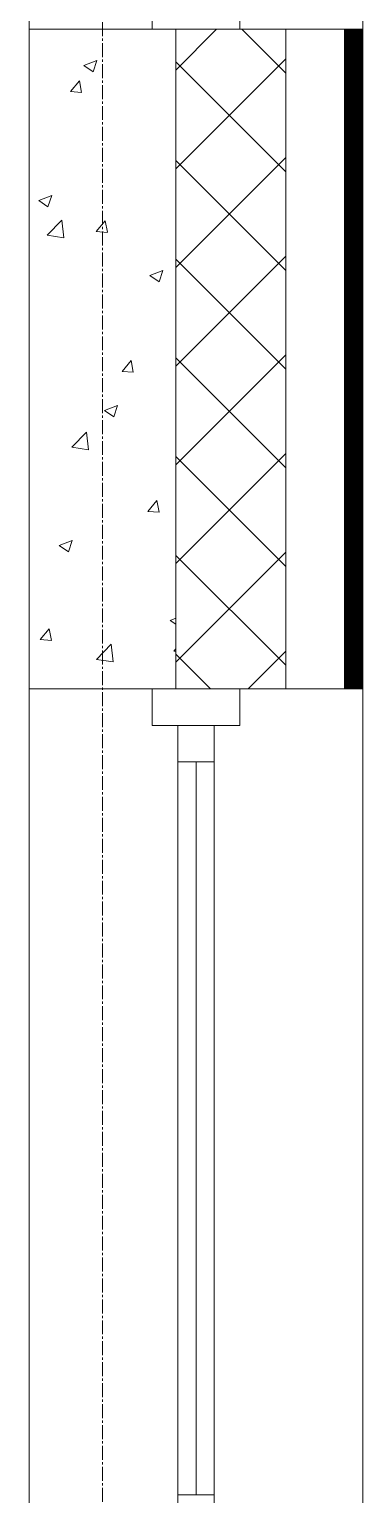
# Model space of a CAD drawing. Header units: millimetres. Extents: x -24360 to 609566, y -391049 to 148426.
# Drawn here: x 214029 to 214484, y 24954 to 26954 of the extents above; entities that cross this region are included whole.
import ezdxf

# ---------------------------------------------------------------- set-up
doc = ezdxf.new("R2010")
doc.units = ezdxf.units.MM
doc.linetypes.add('CENTER2', pattern=[28.575, 19.05, -3.175, 3.175, -3.175])
for name, color, linetype, lineweight in [('A-Wall_Материал_Газоблок_Контур', 250, 'Continuous', 0), ('АР_Окна', 4, 'Continuous', 5), ('АР_Стены ПЕНОблок', 52, 'Continuous', 20), ('АР_Тонкая', 254, 'Continuous', 5), ('АР_Утеплитель', 31, 'Continuous', 0), ('АР_Штриховка', 8, 'Continuous', 0)]:
    doc.layers.add(name, color=color, linetype=linetype, lineweight=lineweight)
doc.layers.add('АР_Оси_РД_100', color=7, linetype='Continuous', lineweight=0, true_color=0x525252)

msp = doc.modelspace()

# ---------------------------------------------------------------- linework, layer by layer
at = {"layer": 'A-Wall_Материал_Газоблок_Контур', "color": 18, "linetype": 'Continuous', "lineweight": 0, "true_color": 0x000000}
for p, q in [((214029.4, 28154.189), (214029.4, 26954.189)), ((214484.4, 26954.189), (214484.4, 28154.189)), ((214029.4, 26054.189), (214029.4, 24854.189)), ((214484.4, 24854.189), (214484.4, 26054.189))]:
    msp.add_line(p, q, dxfattribs=at)
at = {"layer": 'АР_Окна', "color": 18, "linetype": 'Continuous', "lineweight": 5, "true_color": 0x000000}
for p, q in [((214484.4, 28154.189), (214484.4, 26954.189)), ((214029.4, 26054.189), (214029.4, 24854.189)), ((214484.4, 26054.189), (214484.4, 24854.189)), ((214231.9, 25954.189), (214281.9, 25954.189)), ((214256.9, 25954.189), (214256.9, 24954.189)), ((214231.9, 24954.189), (214281.9, 24954.189))]:
    msp.add_line(p, q, dxfattribs=at)
for points in [[(214316.9, 27004.189), (214316.9, 26954.189), (214196.9, 26954.189), (214196.9, 27004.189)], [(214316.9, 26004.189), (214316.9, 26054.189), (214196.9, 26054.189), (214196.9, 26004.189)], [(214231.9, 26004.189), (214281.9, 26004.189), (214281.9, 24904.189), (214231.9, 24904.189)]]:
    msp.add_lwpolyline(points, close=True, dxfattribs=at)
at = {"layer": 'АР_Оси_РД_100', "linetype": 'CENTER2'}
msp.add_line((214129.4, -4259.177), (214129.4, 29954.189), dxfattribs=at)
at = {"layer": 'АР_Стены ПЕНОблок', "color": 18, "linetype": 'Continuous', "lineweight": 20, "true_color": 0x000000}
for p, q in [((214229.4, 26954.189), (214029.4, 26954.189)), ((214029.4, 26954.189), (214029.4, 26054.189)), ((214229.4, 26054.189), (214229.4, 26954.189)), ((214029.4, 26054.189), (214229.4, 26054.189))]:
    msp.add_line(p, q, dxfattribs=at)
at = {"layer": 'АР_Тонкая', "color": 18, "linetype": 'Continuous', "lineweight": 5, "true_color": 0x000000}
for p, q in [((214459.4, 26954.189), (214379.4, 26954.189)), ((214379.4, 26954.189), (214379.4, 26054.189)), ((214459.4, 26054.189), (214459.4, 26954.189)), ((214484.4, 26954.189), (214459.4, 26954.189)), ((214459.4, 26954.189), (214459.4, 26054.189)), ((214484.4, 26054.189), (214484.4, 26954.189)), ((214379.4, 26054.189), (214459.4, 26054.189)), ((214459.4, 26054.189), (214484.4, 26054.189))]:
    msp.add_line(p, q, dxfattribs=at)
at = {"layer": 'АР_Утеплитель', "color": 18, "linetype": 'Continuous', "lineweight": 0, "true_color": 0x000000}
for p, q in [((214379.4, 26954.189), (214229.4, 26954.189)), ((214229.4, 26954.189), (214229.4, 26054.189)), ((214379.4, 26054.189), (214379.4, 26954.189)), ((214229.4, 26054.189), (214379.4, 26054.189))]:
    msp.add_line(p, q, dxfattribs=at)
at = {"layer": 'АР_Штриховка', "color": 18, "linetype": 'Continuous', "lineweight": 0, "true_color": 0x000000}
for p, q in [((214229.4, 26898.58), (214285.008, 26954.189)), ((214379.4, 26894.437), (214319.648, 26954.189)), ((214459.4, 26953.189), (214484.4, 26953.189)), ((214459.4, 26952.189), (214484.4, 26952.189)), ((214459.4, 26951.189), (214484.4, 26951.189)), ((214459.4, 26950.189), (214484.4, 26950.189)), ((214459.4, 26949.189), (214484.4, 26949.189)), ((214459.4, 26948.189), (214484.4, 26948.189)), ((214459.4, 26947.189), (214484.4, 26947.189)), ((214459.4, 26946.189), (214484.4, 26946.189)), ((214459.4, 26945.189), (214484.4, 26945.189)), ((214459.4, 26944.189), (214484.4, 26944.189)), ((214459.4, 26943.189), (214484.4, 26943.189)), ((214459.4, 26942.189), (214484.4, 26942.189)), ((214459.4, 26941.189), (214484.4, 26941.189)), ((214459.4, 26940.189), (214484.4, 26940.189)), ((214459.4, 26939.189), (214484.4, 26939.189)), ((214459.4, 26938.189), (214484.4, 26938.189)), ((214459.4, 26937.189), (214484.4, 26937.189)), ((214459.4, 26936.189), (214484.4, 26936.189)), ((214459.4, 26935.189), (214484.4, 26935.189)), ((214459.4, 26934.189), (214484.4, 26934.189)), ((214459.4, 26933.189), (214484.4, 26933.189)), ((214459.4, 26932.189), (214484.4, 26932.189)), ((214459.4, 26931.189), (214484.4, 26931.189)), ((214459.4, 26930.189), (214484.4, 26930.189)), ((214459.4, 26929.189), (214484.4, 26929.189)), ((214459.4, 26928.189), (214484.4, 26928.189)), ((214459.4, 26927.189), (214484.4, 26927.189)), ((214459.4, 26926.189), (214484.4, 26926.189)), ((214459.4, 26925.189), (214484.4, 26925.189)), ((214459.4, 26924.189), (214484.4, 26924.189)), ((214459.4, 26923.189), (214484.4, 26923.189)), ((214459.4, 26922.189), (214484.4, 26922.189)), ((214459.4, 26921.189), (214484.4, 26921.189)), ((214459.4, 26920.189), (214484.4, 26920.189)), ((214103.978, 26904.572), (214116.612, 26896.05)), ((214103.994, 26904.607), (214121.778, 26911.434)), ((214116.615, 26896.049), (214121.766, 26911.398)), ((214229.4, 26763.877), (214379.4, 26913.877)), ((214379.4, 26759.733), (214229.4, 26909.733)), ((214459.4, 26919.189), (214484.4, 26919.189)), ((214459.4, 26918.189), (214484.4, 26918.189)), ((214459.4, 26917.189), (214484.4, 26917.189)), ((214459.4, 26916.189), (214484.4, 26916.189)), ((214459.4, 26915.189), (214484.4, 26915.189)), ((214459.4, 26914.189), (214484.4, 26914.189)), ((214459.4, 26913.189), (214484.4, 26913.189)), ((214459.4, 26912.189), (214484.4, 26912.189)), ((214459.4, 26911.189), (214484.4, 26911.189)), ((214459.4, 26910.189), (214484.4, 26910.189)), ((214459.4, 26909.189), (214484.4, 26909.189)), ((214459.4, 26908.189), (214484.4, 26908.189)), ((214459.4, 26907.189), (214484.4, 26907.189)), ((214459.4, 26906.189), (214484.4, 26906.189)), ((214459.4, 26905.189), (214484.4, 26905.189)), ((214459.4, 26904.189), (214484.4, 26904.189)), ((214459.4, 26903.189), (214484.4, 26903.189)), ((214459.4, 26902.189), (214484.4, 26902.189)), ((214459.4, 26901.189), (214484.4, 26901.189)), ((214459.4, 26900.189), (214484.4, 26900.189)), ((214085.582, 26869.473), (214097.827, 26884.067)), ((214100.805, 26868.152), (214097.868, 26884.073)), ((214459.4, 26899.189), (214484.4, 26899.189)), ((214459.4, 26898.189), (214484.4, 26898.189)), ((214459.4, 26897.189), (214484.4, 26897.189)), ((214459.4, 26896.189), (214484.4, 26896.189)), ((214459.4, 26895.189), (214484.4, 26895.189)), ((214459.4, 26894.189), (214484.4, 26894.189)), ((214459.4, 26893.189), (214484.4, 26893.189)), ((214459.4, 26892.189), (214484.4, 26892.189)), ((214459.4, 26891.189), (214484.4, 26891.189)), ((214459.4, 26890.189), (214484.4, 26890.189)), ((214459.4, 26889.189), (214484.4, 26889.189)), ((214459.4, 26888.189), (214484.4, 26888.189)), ((214459.4, 26887.189), (214484.4, 26887.189)), ((214459.4, 26886.189), (214484.4, 26886.189)), ((214459.4, 26885.189), (214484.4, 26885.189)), ((214459.4, 26884.189), (214484.4, 26884.189)), ((214459.4, 26883.189), (214484.4, 26883.189)), ((214459.4, 26882.189), (214484.4, 26882.189)), ((214459.4, 26881.189), (214484.4, 26881.189)), ((214459.4, 26880.189), (214484.4, 26880.189)), ((214085.582, 26869.472), (214100.764, 26868.144)), ((214459.4, 26879.189), (214484.4, 26879.189)), ((214459.4, 26878.189), (214484.4, 26878.189)), ((214459.4, 26877.189), (214484.4, 26877.189)), ((214459.4, 26876.189), (214484.4, 26876.189)), ((214459.4, 26875.189), (214484.4, 26875.189)), ((214459.4, 26874.189), (214484.4, 26874.189)), ((214459.4, 26873.189), (214484.4, 26873.189)), ((214459.4, 26872.189), (214484.4, 26872.189)), ((214459.4, 26871.189), (214484.4, 26871.189)), ((214459.4, 26870.189), (214484.4, 26870.189)), ((214459.4, 26869.189), (214484.4, 26869.189)), ((214459.4, 26868.189), (214484.4, 26868.189)), ((214459.4, 26867.189), (214484.4, 26867.189)), ((214459.4, 26866.189), (214484.4, 26866.189)), ((214459.4, 26865.189), (214484.4, 26865.189)), ((214459.4, 26864.189), (214484.4, 26864.189)), ((214459.4, 26863.189), (214484.4, 26863.189)), ((214459.4, 26862.189), (214484.4, 26862.189)), ((214459.4, 26861.189), (214484.4, 26861.189)), ((214459.4, 26860.189), (214484.4, 26860.189)), ((214459.4, 26859.189), (214484.4, 26859.189)), ((214459.4, 26858.189), (214484.4, 26858.189)), ((214459.4, 26857.189), (214484.4, 26857.189)), ((214459.4, 26856.189), (214484.4, 26856.189)), ((214459.4, 26855.189), (214484.4, 26855.189)), ((214459.4, 26854.189), (214484.4, 26854.189)), ((214459.4, 26853.189), (214484.4, 26853.189)), ((214459.4, 26852.189), (214484.4, 26852.189)), ((214459.4, 26851.189), (214484.4, 26851.189)), ((214459.4, 26850.189), (214484.4, 26850.189)), ((214459.4, 26849.189), (214484.4, 26849.189)), ((214459.4, 26848.189), (214484.4, 26848.189)), ((214459.4, 26847.189), (214484.4, 26847.189)), ((214459.4, 26846.189), (214484.4, 26846.189)), ((214459.4, 26845.189), (214484.4, 26845.189)), ((214459.4, 26844.189), (214484.4, 26844.189)), ((214459.4, 26843.189), (214484.4, 26843.189)), ((214459.4, 26842.189), (214484.4, 26842.189)), ((214459.4, 26841.189), (214484.4, 26841.189)), ((214459.4, 26840.189), (214484.4, 26840.189)), ((214459.4, 26839.189), (214484.4, 26839.189)), ((214459.4, 26838.189), (214484.4, 26838.189)), ((214459.4, 26837.189), (214484.4, 26837.189)), ((214459.4, 26836.189), (214484.4, 26836.189)), ((214459.4, 26835.189), (214484.4, 26835.189)), ((214459.4, 26834.189), (214484.4, 26834.189)), ((214459.4, 26833.189), (214484.4, 26833.189)), ((214459.4, 26832.189), (214484.4, 26832.189)), ((214459.4, 26831.189), (214484.4, 26831.189)), ((214459.4, 26830.189), (214484.4, 26830.189)), ((214459.4, 26829.189), (214484.4, 26829.189)), ((214459.4, 26828.189), (214484.4, 26828.189)), ((214459.4, 26827.189), (214484.4, 26827.189)), ((214459.4, 26826.189), (214484.4, 26826.189)), ((214459.4, 26825.189), (214484.4, 26825.189)), ((214459.4, 26824.189), (214484.4, 26824.189)), ((214459.4, 26823.189), (214484.4, 26823.189)), ((214459.4, 26822.189), (214484.4, 26822.189)), ((214459.4, 26821.189), (214484.4, 26821.189)), ((214459.4, 26820.189), (214484.4, 26820.189)), ((214459.4, 26819.189), (214484.4, 26819.189)), ((214459.4, 26818.189), (214484.4, 26818.189)), ((214459.4, 26817.189), (214484.4, 26817.189)), ((214459.4, 26816.189), (214484.4, 26816.189)), ((214459.4, 26815.189), (214484.4, 26815.189)), ((214459.4, 26814.189), (214484.4, 26814.189)), ((214459.4, 26813.189), (214484.4, 26813.189)), ((214459.4, 26812.189), (214484.4, 26812.189)), ((214459.4, 26811.189), (214484.4, 26811.189)), ((214459.4, 26810.189), (214484.4, 26810.189)), ((214459.4, 26809.189), (214484.4, 26809.189)), ((214459.4, 26808.189), (214484.4, 26808.189)), ((214459.4, 26807.189), (214484.4, 26807.189)), ((214459.4, 26806.189), (214484.4, 26806.189)), ((214459.4, 26805.189), (214484.4, 26805.189)), ((214459.4, 26804.189), (214484.4, 26804.189)), ((214459.4, 26803.189), (214484.4, 26803.189)), ((214459.4, 26802.189), (214484.4, 26802.189)), ((214459.4, 26801.189), (214484.4, 26801.189)), ((214459.4, 26800.189), (214484.4, 26800.189)), ((214459.4, 26799.189), (214484.4, 26799.189)), ((214459.4, 26798.189), (214484.4, 26798.189)), ((214459.4, 26797.189), (214484.4, 26797.189)), ((214459.4, 26796.189), (214484.4, 26796.189)), ((214459.4, 26795.189), (214484.4, 26795.189)), ((214459.4, 26794.189), (214484.4, 26794.189)), ((214459.4, 26793.189), (214484.4, 26793.189)), ((214459.4, 26792.189), (214484.4, 26792.189)), ((214459.4, 26791.189), (214484.4, 26791.189)), ((214459.4, 26790.189), (214484.4, 26790.189)), ((214459.4, 26789.189), (214484.4, 26789.189)), ((214459.4, 26788.189), (214484.4, 26788.189)), ((214459.4, 26787.189), (214484.4, 26787.189)), ((214459.4, 26786.189), (214484.4, 26786.189)), ((214459.4, 26785.189), (214484.4, 26785.189)), ((214459.4, 26784.189), (214484.4, 26784.189)), ((214459.4, 26783.189), (214484.4, 26783.189)), ((214459.4, 26782.189), (214484.4, 26782.189)), ((214459.4, 26781.189), (214484.4, 26781.189)), ((214459.4, 26780.189), (214484.4, 26780.189)), ((214229.4, 26629.173), (214379.4, 26779.173)), ((214379.4, 26625.029), (214229.4, 26775.029)), ((214459.4, 26779.189), (214484.4, 26779.189)), ((214459.4, 26778.189), (214484.4, 26778.189)), ((214459.4, 26777.189), (214484.4, 26777.189)), ((214459.4, 26776.189), (214484.4, 26776.189)), ((214459.4, 26775.189), (214484.4, 26775.189)), ((214459.4, 26774.189), (214484.4, 26774.189)), ((214459.4, 26773.189), (214484.4, 26773.189)), ((214459.4, 26772.189), (214484.4, 26772.189)), ((214459.4, 26771.189), (214484.4, 26771.189)), ((214459.4, 26770.189), (214484.4, 26770.189)), ((214459.4, 26769.189), (214484.4, 26769.189)), ((214459.4, 26768.189), (214484.4, 26768.189)), ((214459.4, 26767.189), (214484.4, 26767.189)), ((214459.4, 26766.189), (214484.4, 26766.189)), ((214459.4, 26765.189), (214484.4, 26765.189)), ((214459.4, 26764.189), (214484.4, 26764.189)), ((214459.4, 26763.189), (214484.4, 26763.189)), ((214459.4, 26762.189), (214484.4, 26762.189)), ((214459.4, 26761.189), (214484.4, 26761.189)), ((214459.4, 26760.189), (214484.4, 26760.189)), ((214459.4, 26759.189), (214484.4, 26759.189)), ((214459.4, 26758.189), (214484.4, 26758.189)), ((214459.4, 26757.189), (214484.4, 26757.189)), ((214459.4, 26756.189), (214484.4, 26756.189)), ((214459.4, 26755.189), (214484.4, 26755.189)), ((214459.4, 26754.189), (214484.4, 26754.189)), ((214459.4, 26753.189), (214484.4, 26753.189)), ((214459.4, 26752.189), (214484.4, 26752.189)), ((214459.4, 26751.189), (214484.4, 26751.189)), ((214459.4, 26750.189), (214484.4, 26750.189)), ((214459.4, 26749.189), (214484.4, 26749.189)), ((214459.4, 26748.189), (214484.4, 26748.189)), ((214459.4, 26747.189), (214484.4, 26747.189)), ((214459.4, 26746.189), (214484.4, 26746.189)), ((214459.4, 26745.189), (214484.4, 26745.189)), ((214459.4, 26744.189), (214484.4, 26744.189)), ((214459.4, 26743.189), (214484.4, 26743.189)), ((214459.4, 26742.189), (214484.4, 26742.189)), ((214459.4, 26741.189), (214484.4, 26741.189)), ((214459.4, 26740.189), (214484.4, 26740.189)), ((214042.176, 26720.384), (214054.81, 26711.862)), ((214042.192, 26720.419), (214059.976, 26727.246)), ((214054.813, 26711.861), (214059.963, 26727.21)), ((214459.4, 26739.189), (214484.4, 26739.189)), ((214459.4, 26738.189), (214484.4, 26738.189)), ((214459.4, 26737.189), (214484.4, 26737.189)), ((214459.4, 26736.189), (214484.4, 26736.189)), ((214459.4, 26735.189), (214484.4, 26735.189)), ((214459.4, 26734.189), (214484.4, 26734.189)), ((214459.4, 26733.189), (214484.4, 26733.189)), ((214459.4, 26732.189), (214484.4, 26732.189)), ((214459.4, 26731.189), (214484.4, 26731.189)), ((214459.4, 26730.189), (214484.4, 26730.189)), ((214459.4, 26729.189), (214484.4, 26729.189)), ((214459.4, 26728.189), (214484.4, 26728.189)), ((214459.4, 26727.189), (214484.4, 26727.189)), ((214459.4, 26726.189), (214484.4, 26726.189)), ((214459.4, 26725.189), (214484.4, 26725.189)), ((214459.4, 26724.189), (214484.4, 26724.189)), ((214459.4, 26723.189), (214484.4, 26723.189)), ((214459.4, 26722.189), (214484.4, 26722.189)), ((214459.4, 26721.189), (214484.4, 26721.189)), ((214459.4, 26720.189), (214484.4, 26720.189)), ((214459.4, 26719.189), (214484.4, 26719.189)), ((214459.4, 26718.189), (214484.4, 26718.189)), ((214459.4, 26717.189), (214484.4, 26717.189)), ((214459.4, 26716.189), (214484.4, 26716.189)), ((214459.4, 26715.189), (214484.4, 26715.189)), ((214459.4, 26714.189), (214484.4, 26714.189)), ((214459.4, 26713.189), (214484.4, 26713.189)), ((214459.4, 26712.189), (214484.4, 26712.189)), ((214459.4, 26711.189), (214484.4, 26711.189)), ((214459.4, 26710.189), (214484.4, 26710.189)), ((214459.4, 26709.189), (214484.4, 26709.189)), ((214459.4, 26708.189), (214484.4, 26708.189)), ((214459.4, 26707.189), (214484.4, 26707.189)), ((214459.4, 26706.189), (214484.4, 26706.189)), ((214459.4, 26705.189), (214484.4, 26705.189)), ((214459.4, 26704.189), (214484.4, 26704.189)), ((214459.4, 26703.189), (214484.4, 26703.189)), ((214459.4, 26702.189), (214484.4, 26702.189)), ((214459.4, 26701.189), (214484.4, 26701.189)), ((214459.4, 26700.189), (214484.4, 26700.189)), ((214053.815, 26673.194), (214073.598, 26693.813)), ((214076.417, 26669.692), (214073.611, 26693.814)), ((214120.825, 26678.417), (214133.071, 26693.01)), ((214136.047, 26677.095), (214133.11, 26693.016)), ((214459.4, 26699.189), (214484.4, 26699.189)), ((214459.4, 26698.189), (214484.4, 26698.189)), ((214459.4, 26697.189), (214484.4, 26697.189)), ((214459.4, 26696.189), (214484.4, 26696.189)), ((214459.4, 26695.189), (214484.4, 26695.189)), ((214459.4, 26694.189), (214484.4, 26694.189)), ((214459.4, 26693.189), (214484.4, 26693.189)), ((214459.4, 26692.189), (214484.4, 26692.189)), ((214459.4, 26691.189), (214484.4, 26691.189)), ((214459.4, 26690.189), (214484.4, 26690.189)), ((214459.4, 26689.189), (214484.4, 26689.189)), ((214459.4, 26688.189), (214484.4, 26688.189)), ((214459.4, 26687.189), (214484.4, 26687.189)), ((214459.4, 26686.189), (214484.4, 26686.189)), ((214459.4, 26685.189), (214484.4, 26685.189)), ((214459.4, 26684.189), (214484.4, 26684.189)), ((214459.4, 26683.189), (214484.4, 26683.189)), ((214459.4, 26682.189), (214484.4, 26682.189)), ((214459.4, 26681.189), (214484.4, 26681.189)), ((214459.4, 26680.189), (214484.4, 26680.189)), ((214053.824, 26673.175), (214076.414, 26669.671)), ((214120.825, 26678.415), (214136.007, 26677.087)), ((214459.4, 26679.189), (214484.4, 26679.189)), ((214459.4, 26678.189), (214484.4, 26678.189)), ((214459.4, 26677.189), (214484.4, 26677.189)), ((214459.4, 26676.189), (214484.4, 26676.189)), ((214459.4, 26675.189), (214484.4, 26675.189)), ((214459.4, 26674.189), (214484.4, 26674.189)), ((214459.4, 26673.189), (214484.4, 26673.189)), ((214459.4, 26672.189), (214484.4, 26672.189)), ((214459.4, 26671.189), (214484.4, 26671.189)), ((214459.4, 26670.189), (214484.4, 26670.189)), ((214459.4, 26669.189), (214484.4, 26669.189)), ((214459.4, 26668.189), (214484.4, 26668.189)), ((214459.4, 26667.189), (214484.4, 26667.189)), ((214459.4, 26666.189), (214484.4, 26666.189)), ((214459.4, 26665.189), (214484.4, 26665.189)), ((214459.4, 26664.189), (214484.4, 26664.189)), ((214459.4, 26663.189), (214484.4, 26663.189)), ((214459.4, 26662.189), (214484.4, 26662.189)), ((214459.4, 26661.189), (214484.4, 26661.189)), ((214459.4, 26660.189), (214484.4, 26660.189)), ((214229.4, 26494.469), (214379.4, 26644.469)), ((214379.4, 26490.325), (214229.4, 26640.325)), ((214459.4, 26659.189), (214484.4, 26659.189)), ((214459.4, 26658.189), (214484.4, 26658.189)), ((214459.4, 26657.189), (214484.4, 26657.189)), ((214459.4, 26656.189), (214484.4, 26656.189)), ((214459.4, 26655.189), (214484.4, 26655.189)), ((214459.4, 26654.189), (214484.4, 26654.189)), ((214459.4, 26653.189), (214484.4, 26653.189)), ((214459.4, 26652.189), (214484.4, 26652.189)), ((214459.4, 26651.189), (214484.4, 26651.189)), ((214459.4, 26650.189), (214484.4, 26650.189)), ((214459.4, 26649.189), (214484.4, 26649.189)), ((214459.4, 26648.189), (214484.4, 26648.189)), ((214459.4, 26647.189), (214484.4, 26647.189)), ((214459.4, 26646.189), (214484.4, 26646.189)), ((214459.4, 26645.189), (214484.4, 26645.189)), ((214459.4, 26644.189), (214484.4, 26644.189)), ((214459.4, 26643.189), (214484.4, 26643.189)), ((214459.4, 26642.189), (214484.4, 26642.189)), ((214459.4, 26641.189), (214484.4, 26641.189)), ((214459.4, 26640.189), (214484.4, 26640.189)), ((214193.806, 26618.154), (214211.591, 26624.981)), ((214206.428, 26609.596), (214211.578, 26624.945)), ((214459.4, 26639.189), (214484.4, 26639.189)), ((214459.4, 26638.189), (214484.4, 26638.189)), ((214459.4, 26637.189), (214484.4, 26637.189)), ((214459.4, 26636.189), (214484.4, 26636.189)), ((214459.4, 26635.189), (214484.4, 26635.189)), ((214459.4, 26634.189), (214484.4, 26634.189)), ((214459.4, 26633.189), (214484.4, 26633.189)), ((214459.4, 26632.189), (214484.4, 26632.189)), ((214459.4, 26631.189), (214484.4, 26631.189)), ((214459.4, 26630.189), (214484.4, 26630.189)), ((214459.4, 26629.189), (214484.4, 26629.189)), ((214459.4, 26628.189), (214484.4, 26628.189)), ((214459.4, 26627.189), (214484.4, 26627.189)), ((214459.4, 26626.189), (214484.4, 26626.189)), ((214459.4, 26625.189), (214484.4, 26625.189)), ((214459.4, 26624.189), (214484.4, 26624.189)), ((214459.4, 26623.189), (214484.4, 26623.189)), ((214459.4, 26622.189), (214484.4, 26622.189)), ((214459.4, 26621.189), (214484.4, 26621.189)), ((214459.4, 26620.189), (214484.4, 26620.189)), ((214193.79, 26618.119), (214206.425, 26609.597)), ((214459.4, 26619.189), (214484.4, 26619.189)), ((214459.4, 26618.189), (214484.4, 26618.189)), ((214459.4, 26617.189), (214484.4, 26617.189)), ((214459.4, 26616.189), (214484.4, 26616.189)), ((214459.4, 26615.189), (214484.4, 26615.189)), ((214459.4, 26614.189), (214484.4, 26614.189)), ((214459.4, 26613.189), (214484.4, 26613.189)), ((214459.4, 26612.189), (214484.4, 26612.189)), ((214459.4, 26611.189), (214484.4, 26611.189)), ((214459.4, 26610.189), (214484.4, 26610.189)), ((214459.4, 26609.189), (214484.4, 26609.189)), ((214459.4, 26608.189), (214484.4, 26608.189)), ((214459.4, 26607.189), (214484.4, 26607.189)), ((214459.4, 26606.189), (214484.4, 26606.189)), ((214459.4, 26605.189), (214484.4, 26605.189)), ((214459.4, 26604.189), (214484.4, 26604.189)), ((214459.4, 26603.189), (214484.4, 26603.189)), ((214459.4, 26602.189), (214484.4, 26602.189)), ((214459.4, 26601.189), (214484.4, 26601.189)), ((214459.4, 26600.189), (214484.4, 26600.189)), ((214459.4, 26599.189), (214484.4, 26599.189)), ((214459.4, 26598.189), (214484.4, 26598.189)), ((214459.4, 26597.189), (214484.4, 26597.189)), ((214459.4, 26596.189), (214484.4, 26596.189)), ((214459.4, 26595.189), (214484.4, 26595.189)), ((214459.4, 26594.189), (214484.4, 26594.189)), ((214459.4, 26593.189), (214484.4, 26593.189)), ((214459.4, 26592.189), (214484.4, 26592.189)), ((214459.4, 26591.189), (214484.4, 26591.189)), ((214459.4, 26590.189), (214484.4, 26590.189)), ((214459.4, 26589.189), (214484.4, 26589.189)), ((214459.4, 26588.189), (214484.4, 26588.189)), ((214459.4, 26587.189), (214484.4, 26587.189)), ((214459.4, 26586.189), (214484.4, 26586.189)), ((214459.4, 26585.189), (214484.4, 26585.189)), ((214459.4, 26584.189), (214484.4, 26584.189)), ((214459.4, 26583.189), (214484.4, 26583.189)), ((214459.4, 26582.189), (214484.4, 26582.189)), ((214459.4, 26581.189), (214484.4, 26581.189)), ((214459.4, 26580.189), (214484.4, 26580.189)), ((214459.4, 26579.189), (214484.4, 26579.189)), ((214459.4, 26578.189), (214484.4, 26578.189)), ((214459.4, 26577.189), (214484.4, 26577.189)), ((214459.4, 26576.189), (214484.4, 26576.189)), ((214459.4, 26575.189), (214484.4, 26575.189)), ((214459.4, 26574.189), (214484.4, 26574.189)), ((214459.4, 26573.189), (214484.4, 26573.189)), ((214459.4, 26572.189), (214484.4, 26572.189)), ((214459.4, 26571.189), (214484.4, 26571.189)), ((214459.4, 26570.189), (214484.4, 26570.189)), ((214459.4, 26569.189), (214484.4, 26569.189)), ((214459.4, 26568.189), (214484.4, 26568.189)), ((214459.4, 26567.189), (214484.4, 26567.189)), ((214459.4, 26566.189), (214484.4, 26566.189)), ((214459.4, 26565.189), (214484.4, 26565.189)), ((214459.4, 26564.189), (214484.4, 26564.189)), ((214459.4, 26563.189), (214484.4, 26563.189)), ((214459.4, 26562.189), (214484.4, 26562.189)), ((214459.4, 26561.189), (214484.4, 26561.189)), ((214459.4, 26560.189), (214484.4, 26560.189)), ((214459.4, 26559.189), (214484.4, 26559.189)), ((214459.4, 26558.189), (214484.4, 26558.189)), ((214459.4, 26557.189), (214484.4, 26557.189)), ((214459.4, 26556.189), (214484.4, 26556.189)), ((214459.4, 26555.189), (214484.4, 26555.189)), ((214459.4, 26554.189), (214484.4, 26554.189)), ((214459.4, 26553.189), (214484.4, 26553.189)), ((214459.4, 26552.189), (214484.4, 26552.189)), ((214459.4, 26551.189), (214484.4, 26551.189)), ((214459.4, 26550.189), (214484.4, 26550.189)), ((214459.4, 26549.189), (214484.4, 26549.189)), ((214459.4, 26548.189), (214484.4, 26548.189)), ((214459.4, 26547.189), (214484.4, 26547.189)), ((214459.4, 26546.189), (214484.4, 26546.189)), ((214459.4, 26545.189), (214484.4, 26545.189)), ((214459.4, 26544.189), (214484.4, 26544.189)), ((214459.4, 26543.189), (214484.4, 26543.189)), ((214459.4, 26542.189), (214484.4, 26542.189)), ((214459.4, 26541.189), (214484.4, 26541.189)), ((214459.4, 26540.189), (214484.4, 26540.189)), ((214459.4, 26539.189), (214484.4, 26539.189)), ((214459.4, 26538.189), (214484.4, 26538.189)), ((214459.4, 26537.189), (214484.4, 26537.189)), ((214459.4, 26536.189), (214484.4, 26536.189)), ((214459.4, 26535.189), (214484.4, 26535.189)), ((214459.4, 26534.189), (214484.4, 26534.189)), ((214459.4, 26533.189), (214484.4, 26533.189)), ((214459.4, 26532.189), (214484.4, 26532.189)), ((214459.4, 26531.189), (214484.4, 26531.189)), ((214459.4, 26530.189), (214484.4, 26530.189)), ((214459.4, 26529.189), (214484.4, 26529.189)), ((214459.4, 26528.189), (214484.4, 26528.189)), ((214459.4, 26527.189), (214484.4, 26527.189)), ((214459.4, 26526.189), (214484.4, 26526.189)), ((214459.4, 26525.189), (214484.4, 26525.189)), ((214459.4, 26524.189), (214484.4, 26524.189)), ((214459.4, 26523.189), (214484.4, 26523.189)), ((214459.4, 26522.189), (214484.4, 26522.189)), ((214459.4, 26521.189), (214484.4, 26521.189)), ((214459.4, 26520.189), (214484.4, 26520.189)), ((214156.069, 26487.36), (214168.314, 26501.953)), ((214171.29, 26486.038), (214168.353, 26501.959)), ((214229.4, 26359.765), (214379.4, 26509.765)), ((214379.4, 26355.621), (214229.4, 26505.621)), ((214459.4, 26519.189), (214484.4, 26519.189)), ((214459.4, 26518.189), (214484.4, 26518.189)), ((214459.4, 26517.189), (214484.4, 26517.189)), ((214459.4, 26516.189), (214484.4, 26516.189)), ((214459.4, 26515.189), (214484.4, 26515.189)), ((214459.4, 26514.189), (214484.4, 26514.189)), ((214459.4, 26513.189), (214484.4, 26513.189)), ((214459.4, 26512.189), (214484.4, 26512.189)), ((214459.4, 26511.189), (214484.4, 26511.189)), ((214459.4, 26510.189), (214484.4, 26510.189)), ((214459.4, 26509.189), (214484.4, 26509.189)), ((214459.4, 26508.189), (214484.4, 26508.189)), ((214459.4, 26507.189), (214484.4, 26507.189)), ((214459.4, 26506.189), (214484.4, 26506.189)), ((214459.4, 26505.189), (214484.4, 26505.189)), ((214459.4, 26504.189), (214484.4, 26504.189)), ((214459.4, 26503.189), (214484.4, 26503.189)), ((214459.4, 26502.189), (214484.4, 26502.189)), ((214459.4, 26501.189), (214484.4, 26501.189)), ((214459.4, 26500.189), (214484.4, 26500.189)), ((214156.069, 26487.359), (214171.251, 26486.03)), ((214459.4, 26499.189), (214484.4, 26499.189)), ((214459.4, 26498.189), (214484.4, 26498.189)), ((214459.4, 26497.189), (214484.4, 26497.189)), ((214459.4, 26496.189), (214484.4, 26496.189)), ((214459.4, 26495.189), (214484.4, 26495.189)), ((214459.4, 26494.189), (214484.4, 26494.189)), ((214459.4, 26493.189), (214484.4, 26493.189)), ((214459.4, 26492.189), (214484.4, 26492.189)), ((214459.4, 26491.189), (214484.4, 26491.189)), ((214459.4, 26490.189), (214484.4, 26490.189)), ((214459.4, 26489.189), (214484.4, 26489.189)), ((214459.4, 26488.189), (214484.4, 26488.189)), ((214459.4, 26487.189), (214484.4, 26487.189)), ((214459.4, 26486.189), (214484.4, 26486.189)), ((214459.4, 26485.189), (214484.4, 26485.189)), ((214459.4, 26484.189), (214484.4, 26484.189)), ((214459.4, 26483.189), (214484.4, 26483.189)), ((214459.4, 26482.189), (214484.4, 26482.189)), ((214459.4, 26481.189), (214484.4, 26481.189)), ((214459.4, 26480.189), (214484.4, 26480.189)), ((214459.4, 26479.189), (214484.4, 26479.189)), ((214459.4, 26478.189), (214484.4, 26478.189)), ((214459.4, 26477.189), (214484.4, 26477.189)), ((214459.4, 26476.189), (214484.4, 26476.189)), ((214459.4, 26475.189), (214484.4, 26475.189)), ((214459.4, 26474.189), (214484.4, 26474.189)), ((214459.4, 26473.189), (214484.4, 26473.189)), ((214459.4, 26472.189), (214484.4, 26472.189)), ((214459.4, 26471.189), (214484.4, 26471.189)), ((214459.4, 26470.189), (214484.4, 26470.189)), ((214459.4, 26469.189), (214484.4, 26469.189)), ((214459.4, 26468.189), (214484.4, 26468.189)), ((214459.4, 26467.189), (214484.4, 26467.189)), ((214459.4, 26466.189), (214484.4, 26466.189)), ((214459.4, 26465.189), (214484.4, 26465.189)), ((214459.4, 26464.189), (214484.4, 26464.189)), ((214459.4, 26463.189), (214484.4, 26463.189)), ((214459.4, 26462.189), (214484.4, 26462.189)), ((214459.4, 26461.189), (214484.4, 26461.189)), ((214459.4, 26460.189), (214484.4, 26460.189)), ((214132.004, 26433.965), (214149.789, 26440.792)), ((214144.626, 26425.408), (214149.776, 26440.757)), ((214459.4, 26459.189), (214484.4, 26459.189)), ((214459.4, 26458.189), (214484.4, 26458.189)), ((214459.4, 26457.189), (214484.4, 26457.189)), ((214459.4, 26456.189), (214484.4, 26456.189)), ((214459.4, 26455.189), (214484.4, 26455.189)), ((214459.4, 26454.189), (214484.4, 26454.189)), ((214459.4, 26453.189), (214484.4, 26453.189)), ((214459.4, 26452.189), (214484.4, 26452.189)), ((214459.4, 26451.189), (214484.4, 26451.189)), ((214459.4, 26450.189), (214484.4, 26450.189)), ((214459.4, 26449.189), (214484.4, 26449.189)), ((214459.4, 26448.189), (214484.4, 26448.189)), ((214459.4, 26447.189), (214484.4, 26447.189)), ((214459.4, 26446.189), (214484.4, 26446.189)), ((214459.4, 26445.189), (214484.4, 26445.189)), ((214459.4, 26444.189), (214484.4, 26444.189)), ((214459.4, 26443.189), (214484.4, 26443.189)), ((214459.4, 26442.189), (214484.4, 26442.189)), ((214459.4, 26441.189), (214484.4, 26441.189)), ((214459.4, 26440.189), (214484.4, 26440.189)), ((214131.988, 26433.931), (214144.623, 26425.409)), ((214459.4, 26439.189), (214484.4, 26439.189)), ((214459.4, 26438.189), (214484.4, 26438.189)), ((214459.4, 26437.189), (214484.4, 26437.189)), ((214459.4, 26436.189), (214484.4, 26436.189)), ((214459.4, 26435.189), (214484.4, 26435.189)), ((214459.4, 26434.189), (214484.4, 26434.189)), ((214459.4, 26433.189), (214484.4, 26433.189)), ((214459.4, 26432.189), (214484.4, 26432.189)), ((214459.4, 26431.189), (214484.4, 26431.189)), ((214459.4, 26430.189), (214484.4, 26430.189)), ((214459.4, 26429.189), (214484.4, 26429.189)), ((214459.4, 26428.189), (214484.4, 26428.189)), ((214459.4, 26427.189), (214484.4, 26427.189)), ((214459.4, 26426.189), (214484.4, 26426.189)), ((214459.4, 26425.189), (214484.4, 26425.189)), ((214459.4, 26424.189), (214484.4, 26424.189)), ((214459.4, 26423.189), (214484.4, 26423.189)), ((214459.4, 26422.189), (214484.4, 26422.189)), ((214459.4, 26421.189), (214484.4, 26421.189)), ((214459.4, 26420.189), (214484.4, 26420.189)), ((214087.49, 26383.726), (214107.273, 26404.344)), ((214110.092, 26380.223), (214107.285, 26404.346)), ((214459.4, 26419.189), (214484.4, 26419.189)), ((214459.4, 26418.189), (214484.4, 26418.189)), ((214459.4, 26417.189), (214484.4, 26417.189)), ((214459.4, 26416.189), (214484.4, 26416.189)), ((214459.4, 26415.189), (214484.4, 26415.189)), ((214459.4, 26414.189), (214484.4, 26414.189)), ((214459.4, 26413.189), (214484.4, 26413.189)), ((214459.4, 26412.189), (214484.4, 26412.189)), ((214459.4, 26411.189), (214484.4, 26411.189)), ((214459.4, 26410.189), (214484.4, 26410.189)), ((214459.4, 26409.189), (214484.4, 26409.189)), ((214459.4, 26408.189), (214484.4, 26408.189)), ((214459.4, 26407.189), (214484.4, 26407.189)), ((214459.4, 26406.189), (214484.4, 26406.189)), ((214459.4, 26405.189), (214484.4, 26405.189)), ((214459.4, 26404.189), (214484.4, 26404.189)), ((214459.4, 26403.189), (214484.4, 26403.189)), ((214459.4, 26402.189), (214484.4, 26402.189)), ((214459.4, 26401.189), (214484.4, 26401.189)), ((214459.4, 26400.189), (214484.4, 26400.189)), ((214087.499, 26383.707), (214110.088, 26380.203)), ((214459.4, 26399.189), (214484.4, 26399.189)), ((214459.4, 26398.189), (214484.4, 26398.189)), ((214459.4, 26397.189), (214484.4, 26397.189)), ((214459.4, 26396.189), (214484.4, 26396.189)), ((214459.4, 26395.189), (214484.4, 26395.189)), ((214459.4, 26394.189), (214484.4, 26394.189)), ((214459.4, 26393.189), (214484.4, 26393.189)), ((214459.4, 26392.189), (214484.4, 26392.189)), ((214459.4, 26391.189), (214484.4, 26391.189)), ((214459.4, 26390.189), (214484.4, 26390.189)), ((214459.4, 26389.189), (214484.4, 26389.189)), ((214459.4, 26388.189), (214484.4, 26388.189)), ((214459.4, 26387.189), (214484.4, 26387.189)), ((214459.4, 26386.189), (214484.4, 26386.189)), ((214459.4, 26385.189), (214484.4, 26385.189)), ((214459.4, 26384.189), (214484.4, 26384.189)), ((214459.4, 26383.189), (214484.4, 26383.189)), ((214459.4, 26382.189), (214484.4, 26382.189)), ((214459.4, 26381.189), (214484.4, 26381.189)), ((214459.4, 26380.189), (214484.4, 26380.189)), ((214229.4, 26225.061), (214379.4, 26375.061)), ((214379.4, 26220.918), (214229.4, 26370.918)), ((214459.4, 26379.189), (214484.4, 26379.189)), ((214459.4, 26378.189), (214484.4, 26378.189)), ((214459.4, 26377.189), (214484.4, 26377.189)), ((214459.4, 26376.189), (214484.4, 26376.189)), ((214459.4, 26375.189), (214484.4, 26375.189)), ((214459.4, 26374.189), (214484.4, 26374.189)), ((214459.4, 26373.189), (214484.4, 26373.189)), ((214459.4, 26372.189), (214484.4, 26372.189)), ((214459.4, 26371.189), (214484.4, 26371.189)), ((214459.4, 26370.189), (214484.4, 26370.189)), ((214459.4, 26369.189), (214484.4, 26369.189)), ((214459.4, 26368.189), (214484.4, 26368.189)), ((214459.4, 26367.189), (214484.4, 26367.189)), ((214459.4, 26366.189), (214484.4, 26366.189)), ((214459.4, 26365.189), (214484.4, 26365.189)), ((214459.4, 26364.189), (214484.4, 26364.189)), ((214459.4, 26363.189), (214484.4, 26363.189)), ((214459.4, 26362.189), (214484.4, 26362.189)), ((214459.4, 26361.189), (214484.4, 26361.189)), ((214459.4, 26360.189), (214484.4, 26360.189)), ((214459.4, 26359.189), (214484.4, 26359.189)), ((214459.4, 26358.189), (214484.4, 26358.189)), ((214459.4, 26357.189), (214484.4, 26357.189)), ((214459.4, 26356.189), (214484.4, 26356.189)), ((214459.4, 26355.189), (214484.4, 26355.189)), ((214459.4, 26354.189), (214484.4, 26354.189)), ((214459.4, 26353.189), (214484.4, 26353.189)), ((214459.4, 26352.189), (214484.4, 26352.189)), ((214459.4, 26351.189), (214484.4, 26351.189)), ((214459.4, 26350.189), (214484.4, 26350.189)), ((214459.4, 26349.189), (214484.4, 26349.189)), ((214459.4, 26348.189), (214484.4, 26348.189)), ((214459.4, 26347.189), (214484.4, 26347.189)), ((214459.4, 26346.189), (214484.4, 26346.189)), ((214459.4, 26345.189), (214484.4, 26345.189)), ((214459.4, 26344.189), (214484.4, 26344.189)), ((214459.4, 26343.189), (214484.4, 26343.189)), ((214459.4, 26342.189), (214484.4, 26342.189)), ((214459.4, 26341.189), (214484.4, 26341.189)), ((214459.4, 26340.189), (214484.4, 26340.189)), ((214459.4, 26339.189), (214484.4, 26339.189)), ((214459.4, 26338.189), (214484.4, 26338.189)), ((214459.4, 26337.189), (214484.4, 26337.189)), ((214459.4, 26336.189), (214484.4, 26336.189)), ((214459.4, 26335.189), (214484.4, 26335.189)), ((214459.4, 26334.189), (214484.4, 26334.189)), ((214459.4, 26333.189), (214484.4, 26333.189)), ((214459.4, 26332.189), (214484.4, 26332.189)), ((214459.4, 26331.189), (214484.4, 26331.189)), ((214459.4, 26330.189), (214484.4, 26330.189)), ((214459.4, 26329.189), (214484.4, 26329.189)), ((214459.4, 26328.189), (214484.4, 26328.189)), ((214459.4, 26327.189), (214484.4, 26327.189)), ((214459.4, 26326.189), (214484.4, 26326.189)), ((214459.4, 26325.189), (214484.4, 26325.189)), ((214459.4, 26324.189), (214484.4, 26324.189)), ((214459.4, 26323.189), (214484.4, 26323.189)), ((214459.4, 26322.189), (214484.4, 26322.189)), ((214459.4, 26321.189), (214484.4, 26321.189)), ((214459.4, 26320.189), (214484.4, 26320.189)), ((214191.312, 26296.303), (214203.557, 26310.896)), ((214206.533, 26294.981), (214203.596, 26310.902)), ((214459.4, 26319.189), (214484.4, 26319.189)), ((214459.4, 26318.189), (214484.4, 26318.189)), ((214459.4, 26317.189), (214484.4, 26317.189)), ((214459.4, 26316.189), (214484.4, 26316.189)), ((214459.4, 26315.189), (214484.4, 26315.189)), ((214459.4, 26314.189), (214484.4, 26314.189)), ((214459.4, 26313.189), (214484.4, 26313.189)), ((214459.4, 26312.189), (214484.4, 26312.189)), ((214459.4, 26311.189), (214484.4, 26311.189)), ((214459.4, 26310.189), (214484.4, 26310.189)), ((214459.4, 26309.189), (214484.4, 26309.189)), ((214459.4, 26308.189), (214484.4, 26308.189)), ((214459.4, 26307.189), (214484.4, 26307.189)), ((214459.4, 26306.189), (214484.4, 26306.189)), ((214459.4, 26305.189), (214484.4, 26305.189)), ((214459.4, 26304.189), (214484.4, 26304.189)), ((214459.4, 26303.189), (214484.4, 26303.189)), ((214459.4, 26302.189), (214484.4, 26302.189)), ((214459.4, 26301.189), (214484.4, 26301.189)), ((214459.4, 26300.189), (214484.4, 26300.189)), ((214191.312, 26296.302), (214206.494, 26294.974)), ((214459.4, 26299.189), (214484.4, 26299.189)), ((214459.4, 26298.189), (214484.4, 26298.189)), ((214459.4, 26297.189), (214484.4, 26297.189)), ((214459.4, 26296.189), (214484.4, 26296.189)), ((214459.4, 26295.189), (214484.4, 26295.189)), ((214459.4, 26294.189), (214484.4, 26294.189)), ((214459.4, 26293.189), (214484.4, 26293.189)), ((214459.4, 26292.189), (214484.4, 26292.189)), ((214459.4, 26291.189), (214484.4, 26291.189)), ((214459.4, 26290.189), (214484.4, 26290.189)), ((214459.4, 26289.189), (214484.4, 26289.189)), ((214459.4, 26288.189), (214484.4, 26288.189)), ((214459.4, 26287.189), (214484.4, 26287.189)), ((214459.4, 26286.189), (214484.4, 26286.189)), ((214459.4, 26285.189), (214484.4, 26285.189)), ((214459.4, 26284.189), (214484.4, 26284.189)), ((214459.4, 26283.189), (214484.4, 26283.189)), ((214459.4, 26282.189), (214484.4, 26282.189)), ((214459.4, 26281.189), (214484.4, 26281.189)), ((214459.4, 26280.189), (214484.4, 26280.189)), ((214459.4, 26279.189), (214484.4, 26279.189)), ((214459.4, 26278.189), (214484.4, 26278.189)), ((214459.4, 26277.189), (214484.4, 26277.189)), ((214459.4, 26276.189), (214484.4, 26276.189)), ((214459.4, 26275.189), (214484.4, 26275.189)), ((214459.4, 26274.189), (214484.4, 26274.189)), ((214459.4, 26273.189), (214484.4, 26273.189)), ((214459.4, 26272.189), (214484.4, 26272.189)), ((214459.4, 26271.189), (214484.4, 26271.189)), ((214459.4, 26270.189), (214484.4, 26270.189)), ((214459.4, 26269.189), (214484.4, 26269.189)), ((214459.4, 26268.189), (214484.4, 26268.189)), ((214459.4, 26267.189), (214484.4, 26267.189)), ((214459.4, 26266.189), (214484.4, 26266.189)), ((214459.4, 26265.189), (214484.4, 26265.189)), ((214459.4, 26264.189), (214484.4, 26264.189)), ((214459.4, 26263.189), (214484.4, 26263.189)), ((214459.4, 26262.189), (214484.4, 26262.189)), ((214459.4, 26261.189), (214484.4, 26261.189)), ((214459.4, 26260.189), (214484.4, 26260.189)), ((214070.186, 26249.743), (214082.821, 26241.221)), ((214070.202, 26249.777), (214087.986, 26256.604)), ((214082.824, 26241.22), (214087.974, 26256.569)), ((214229.4, 26090.357), (214379.4, 26240.357)), ((214459.4, 26259.189), (214484.4, 26259.189)), ((214459.4, 26258.189), (214484.4, 26258.189)), ((214459.4, 26257.189), (214484.4, 26257.189)), ((214459.4, 26256.189), (214484.4, 26256.189)), ((214459.4, 26255.189), (214484.4, 26255.189)), ((214459.4, 26254.189), (214484.4, 26254.189)), ((214459.4, 26253.189), (214484.4, 26253.189)), ((214459.4, 26252.189), (214484.4, 26252.189)), ((214459.4, 26251.189), (214484.4, 26251.189)), ((214459.4, 26250.189), (214484.4, 26250.189)), ((214459.4, 26249.189), (214484.4, 26249.189)), ((214459.4, 26248.189), (214484.4, 26248.189)), ((214459.4, 26247.189), (214484.4, 26247.189)), ((214459.4, 26246.189), (214484.4, 26246.189)), ((214459.4, 26245.189), (214484.4, 26245.189)), ((214459.4, 26244.189), (214484.4, 26244.189)), ((214459.4, 26243.189), (214484.4, 26243.189)), ((214459.4, 26242.189), (214484.4, 26242.189)), ((214459.4, 26241.189), (214484.4, 26241.189)), ((214459.4, 26240.189), (214484.4, 26240.189)), ((214379.4, 26086.214), (214229.4, 26236.214)), ((214459.4, 26239.189), (214484.4, 26239.189)), ((214459.4, 26238.189), (214484.4, 26238.189)), ((214459.4, 26237.189), (214484.4, 26237.189)), ((214459.4, 26236.189), (214484.4, 26236.189)), ((214459.4, 26235.189), (214484.4, 26235.189)), ((214459.4, 26234.189), (214484.4, 26234.189)), ((214459.4, 26233.189), (214484.4, 26233.189)), ((214459.4, 26232.189), (214484.4, 26232.189)), ((214459.4, 26231.189), (214484.4, 26231.189)), ((214459.4, 26230.189), (214484.4, 26230.189)), ((214459.4, 26229.189), (214484.4, 26229.189)), ((214459.4, 26228.189), (214484.4, 26228.189)), ((214459.4, 26227.189), (214484.4, 26227.189)), ((214459.4, 26226.189), (214484.4, 26226.189)), ((214459.4, 26225.189), (214484.4, 26225.189)), ((214459.4, 26224.189), (214484.4, 26224.189)), ((214459.4, 26223.189), (214484.4, 26223.189)), ((214459.4, 26222.189), (214484.4, 26222.189)), ((214459.4, 26221.189), (214484.4, 26221.189)), ((214459.4, 26220.189), (214484.4, 26220.189)), ((214459.4, 26219.189), (214484.4, 26219.189)), ((214459.4, 26218.189), (214484.4, 26218.189)), ((214459.4, 26217.189), (214484.4, 26217.189)), ((214459.4, 26216.189), (214484.4, 26216.189)), ((214459.4, 26215.189), (214484.4, 26215.189)), ((214459.4, 26214.189), (214484.4, 26214.189)), ((214459.4, 26213.189), (214484.4, 26213.189)), ((214459.4, 26212.189), (214484.4, 26212.189)), ((214459.4, 26211.189), (214484.4, 26211.189)), ((214459.4, 26210.189), (214484.4, 26210.189)), ((214459.4, 26209.189), (214484.4, 26209.189)), ((214459.4, 26208.189), (214484.4, 26208.189)), ((214459.4, 26207.189), (214484.4, 26207.189)), ((214459.4, 26206.189), (214484.4, 26206.189)), ((214459.4, 26205.189), (214484.4, 26205.189)), ((214459.4, 26204.189), (214484.4, 26204.189)), ((214459.4, 26203.189), (214484.4, 26203.189)), ((214459.4, 26202.189), (214484.4, 26202.189)), ((214459.4, 26201.189), (214484.4, 26201.189)), ((214459.4, 26200.189), (214484.4, 26200.189)), ((214459.4, 26199.189), (214484.4, 26199.189)), ((214459.4, 26198.189), (214484.4, 26198.189)), ((214459.4, 26197.189), (214484.4, 26197.189)), ((214459.4, 26196.189), (214484.4, 26196.189)), ((214459.4, 26195.189), (214484.4, 26195.189)), ((214459.4, 26194.189), (214484.4, 26194.189)), ((214459.4, 26193.189), (214484.4, 26193.189)), ((214459.4, 26192.189), (214484.4, 26192.189)), ((214459.4, 26191.189), (214484.4, 26191.189)), ((214459.4, 26190.189), (214484.4, 26190.189)), ((214459.4, 26189.189), (214484.4, 26189.189)), ((214459.4, 26188.189), (214484.4, 26188.189)), ((214459.4, 26187.189), (214484.4, 26187.189)), ((214459.4, 26186.189), (214484.4, 26186.189)), ((214459.4, 26185.189), (214484.4, 26185.189)), ((214459.4, 26184.189), (214484.4, 26184.189)), ((214459.4, 26183.189), (214484.4, 26183.189)), ((214459.4, 26182.189), (214484.4, 26182.189)), ((214459.4, 26181.189), (214484.4, 26181.189)), ((214459.4, 26180.189), (214484.4, 26180.189)), ((214459.4, 26179.189), (214484.4, 26179.189)), ((214459.4, 26178.189), (214484.4, 26178.189)), ((214459.4, 26177.189), (214484.4, 26177.189)), ((214459.4, 26176.189), (214484.4, 26176.189)), ((214459.4, 26175.189), (214484.4, 26175.189)), ((214459.4, 26174.189), (214484.4, 26174.189)), ((214459.4, 26173.189), (214484.4, 26173.189)), ((214459.4, 26172.189), (214484.4, 26172.189)), ((214459.4, 26171.189), (214484.4, 26171.189)), ((214459.4, 26170.189), (214484.4, 26170.189)), ((214459.4, 26169.189), (214484.4, 26169.189)), ((214459.4, 26168.189), (214484.4, 26168.189)), ((214459.4, 26167.189), (214484.4, 26167.189)), ((214459.4, 26166.189), (214484.4, 26166.189)), ((214459.4, 26165.189), (214484.4, 26165.189)), ((214459.4, 26164.189), (214484.4, 26164.189)), ((214459.4, 26163.189), (214484.4, 26163.189)), ((214459.4, 26162.189), (214484.4, 26162.189)), ((214459.4, 26161.189), (214484.4, 26161.189)), ((214459.4, 26160.189), (214484.4, 26160.189)), ((214221.8, 26147.478), (214229.4, 26142.352)), ((214221.816, 26147.512), (214229.4, 26150.423)), ((214459.4, 26159.189), (214484.4, 26159.189)), ((214459.4, 26158.189), (214484.4, 26158.189)), ((214459.4, 26157.189), (214484.4, 26157.189)), ((214459.4, 26156.189), (214484.4, 26156.189)), ((214459.4, 26155.189), (214484.4, 26155.189)), ((214459.4, 26154.189), (214484.4, 26154.189)), ((214459.4, 26153.189), (214484.4, 26153.189)), ((214459.4, 26152.189), (214484.4, 26152.189)), ((214459.4, 26151.189), (214484.4, 26151.189)), ((214459.4, 26150.189), (214484.4, 26150.189)), ((214459.4, 26149.189), (214484.4, 26149.189)), ((214459.4, 26148.189), (214484.4, 26148.189)), ((214459.4, 26147.189), (214484.4, 26147.189)), ((214459.4, 26146.189), (214484.4, 26146.189)), ((214459.4, 26145.189), (214484.4, 26145.189)), ((214459.4, 26144.189), (214484.4, 26144.189)), ((214459.4, 26143.189), (214484.4, 26143.189)), ((214459.4, 26142.189), (214484.4, 26142.189)), ((214459.4, 26141.189), (214484.4, 26141.189)), ((214459.4, 26140.189), (214484.4, 26140.189)), ((214044.371, 26121.185), (214056.616, 26135.778)), ((214044.371, 26121.184), (214059.553, 26119.856)), ((214059.592, 26119.863), (214056.655, 26135.784)), ((214459.4, 26139.189), (214484.4, 26139.189)), ((214459.4, 26138.189), (214484.4, 26138.189)), ((214459.4, 26137.189), (214484.4, 26137.189)), ((214459.4, 26136.189), (214484.4, 26136.189)), ((214459.4, 26135.189), (214484.4, 26135.189)), ((214459.4, 26134.189), (214484.4, 26134.189)), ((214459.4, 26133.189), (214484.4, 26133.189)), ((214459.4, 26132.189), (214484.4, 26132.189)), ((214459.4, 26131.189), (214484.4, 26131.189)), ((214459.4, 26130.189), (214484.4, 26130.189)), ((214459.4, 26129.189), (214484.4, 26129.189)), ((214459.4, 26128.189), (214484.4, 26128.189)), ((214459.4, 26127.189), (214484.4, 26127.189)), ((214459.4, 26126.189), (214484.4, 26126.189)), ((214459.4, 26125.189), (214484.4, 26125.189)), ((214459.4, 26124.189), (214484.4, 26124.189)), ((214459.4, 26123.189), (214484.4, 26123.189)), ((214459.4, 26122.189), (214484.4, 26122.189)), ((214459.4, 26121.189), (214484.4, 26121.189)), ((214459.4, 26120.189), (214484.4, 26120.189)), ((214121.165, 26094.257), (214140.948, 26114.876)), ((214143.766, 26090.755), (214140.96, 26114.877)), ((214226.556, 26105.246), (214229.4, 26108.635)), ((214226.556, 26105.245), (214229.4, 26104.996)), ((214276.721, 26054.189), (214229.4, 26101.51)), ((214327.935, 26054.189), (214379.4, 26105.654)), ((214459.4, 26119.189), (214484.4, 26119.189)), ((214459.4, 26118.189), (214484.4, 26118.189)), ((214459.4, 26117.189), (214484.4, 26117.189)), ((214459.4, 26116.189), (214484.4, 26116.189)), ((214459.4, 26115.189), (214484.4, 26115.189)), ((214459.4, 26114.189), (214484.4, 26114.189)), ((214459.4, 26113.189), (214484.4, 26113.189)), ((214459.4, 26112.189), (214484.4, 26112.189)), ((214459.4, 26111.189), (214484.4, 26111.189)), ((214459.4, 26110.189), (214484.4, 26110.189)), ((214459.4, 26109.189), (214484.4, 26109.189)), ((214459.4, 26108.189), (214484.4, 26108.189)), ((214459.4, 26107.189), (214484.4, 26107.189)), ((214459.4, 26106.189), (214484.4, 26106.189)), ((214459.4, 26105.189), (214484.4, 26105.189)), ((214459.4, 26104.189), (214484.4, 26104.189)), ((214459.4, 26103.189), (214484.4, 26103.189)), ((214459.4, 26102.189), (214484.4, 26102.189)), ((214459.4, 26101.189), (214484.4, 26101.189)), ((214459.4, 26100.189), (214484.4, 26100.189)), ((214121.173, 26094.239), (214143.763, 26090.735)), ((214459.4, 26099.189), (214484.4, 26099.189)), ((214459.4, 26098.189), (214484.4, 26098.189)), ((214459.4, 26097.189), (214484.4, 26097.189)), ((214459.4, 26096.189), (214484.4, 26096.189)), ((214459.4, 26095.189), (214484.4, 26095.189)), ((214459.4, 26094.189), (214484.4, 26094.189)), ((214459.4, 26093.189), (214484.4, 26093.189)), ((214459.4, 26092.189), (214484.4, 26092.189)), ((214459.4, 26091.189), (214484.4, 26091.189)), ((214459.4, 26090.189), (214484.4, 26090.189)), ((214459.4, 26089.189), (214484.4, 26089.189)), ((214459.4, 26088.189), (214484.4, 26088.189)), ((214459.4, 26087.189), (214484.4, 26087.189)), ((214459.4, 26086.189), (214484.4, 26086.189)), ((214459.4, 26085.189), (214484.4, 26085.189)), ((214459.4, 26084.189), (214484.4, 26084.189)), ((214459.4, 26083.189), (214484.4, 26083.189)), ((214459.4, 26082.189), (214484.4, 26082.189)), ((214459.4, 26081.189), (214484.4, 26081.189)), ((214459.4, 26080.189), (214484.4, 26080.189)), ((214459.4, 26079.189), (214484.4, 26079.189)), ((214459.4, 26078.189), (214484.4, 26078.189)), ((214459.4, 26077.189), (214484.4, 26077.189)), ((214459.4, 26076.189), (214484.4, 26076.189)), ((214459.4, 26075.189), (214484.4, 26075.189)), ((214459.4, 26074.189), (214484.4, 26074.189)), ((214459.4, 26073.189), (214484.4, 26073.189)), ((214459.4, 26072.189), (214484.4, 26072.189)), ((214459.4, 26071.189), (214484.4, 26071.189)), ((214459.4, 26070.189), (214484.4, 26070.189)), ((214459.4, 26069.189), (214484.4, 26069.189)), ((214459.4, 26068.189), (214484.4, 26068.189)), ((214459.4, 26067.189), (214484.4, 26067.189)), ((214459.4, 26066.189), (214484.4, 26066.189)), ((214459.4, 26065.189), (214484.4, 26065.189)), ((214459.4, 26064.189), (214484.4, 26064.189)), ((214459.4, 26063.189), (214484.4, 26063.189)), ((214459.4, 26062.189), (214484.4, 26062.189)), ((214459.4, 26061.189), (214484.4, 26061.189)), ((214459.4, 26060.189), (214484.4, 26060.189)), ((214459.4, 26059.189), (214484.4, 26059.189)), ((214459.4, 26058.189), (214484.4, 26058.189)), ((214459.4, 26057.189), (214484.4, 26057.189)), ((214459.4, 26056.189), (214484.4, 26056.189)), ((214459.4, 26055.189), (214484.4, 26055.189)), ((214459.4, 26054.189), (214484.4, 26054.189))]:
    msp.add_line(p, q, dxfattribs=at)

doc.saveas('drawing.dxf')
